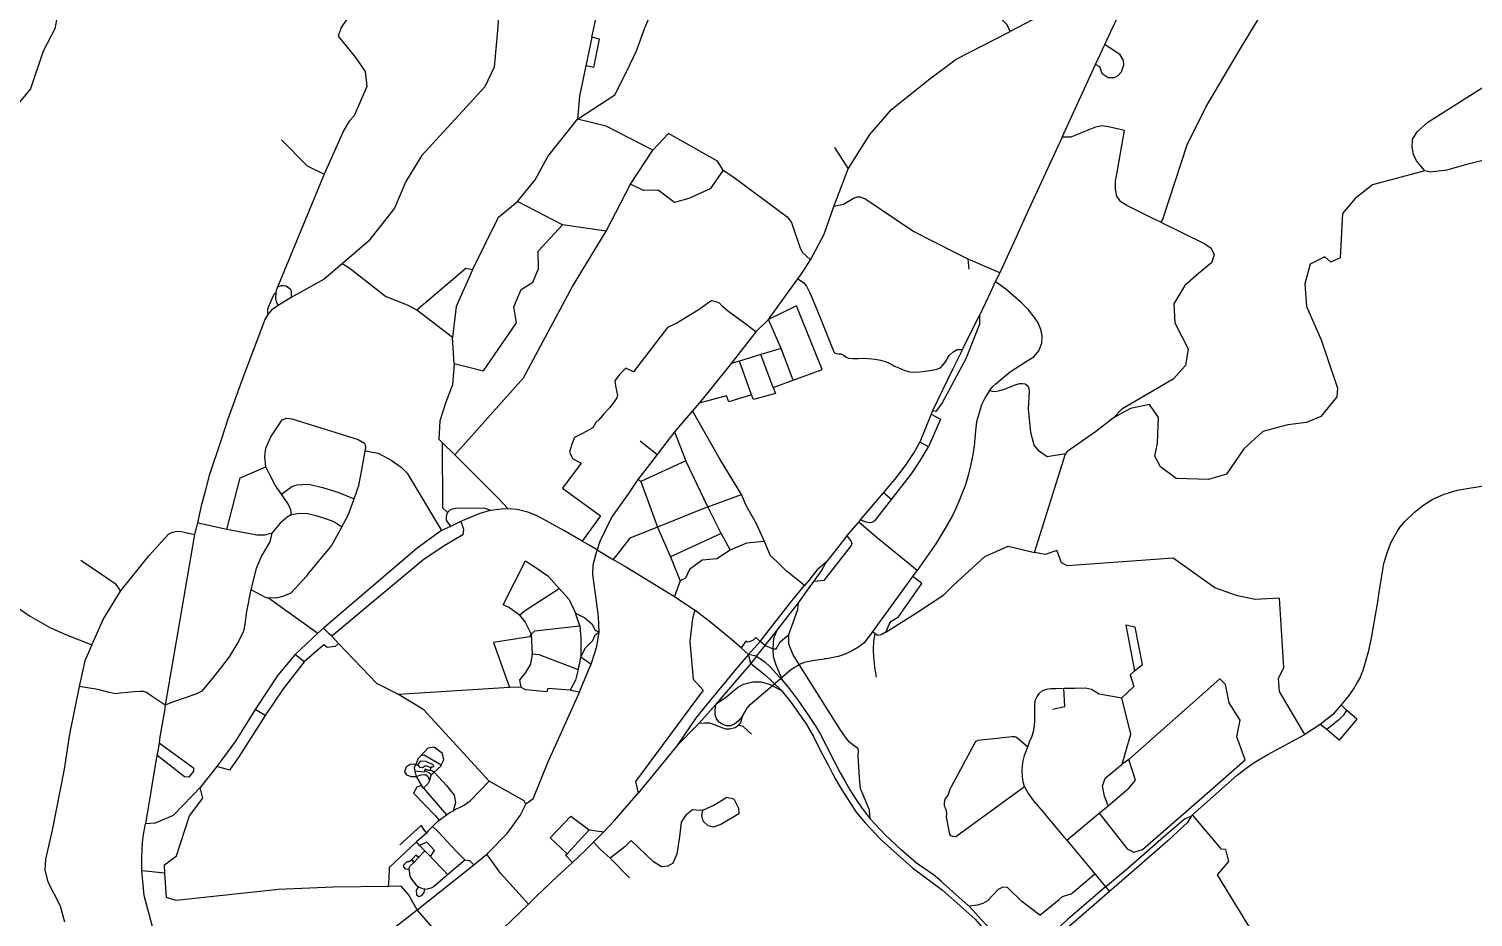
# Model space of a CAD drawing. Header units: inches. Extents: x 2740922 to 2751091, y 1249500 to 1259683.
# Drawn here: x 2747978 to 2749897, y 1256146 to 1257327 of the extents above; entities that cross this region are included whole.
import ezdxf

# ---------------------------------------------------------------- set-up
doc = ezdxf.new("R2010")
doc.units = ezdxf.units.IN
doc.header["$MEASUREMENT"] = 0

msp = doc.modelspace()

# ---------------------------------------------------------------- linework, layer by layer
for points in [[(2748707.2, 1257206.6), (2748756.8, 1257238.8), (2748772.7, 1257270.6), (2748785.5, 1257297.3), (2748796.4, 1257328), (2748828.8, 1257404.3), (2748844.5, 1257426.9), (2748880.1, 1257464.7), (2748894.1, 1257498.1), (2748903.1, 1257509.7), (2748911.2, 1257526.1), (2748918.9, 1257554.7), (2748905.6, 1257589.3), (2748891.4, 1257612.3), (2748882.2, 1257650.3), (2748887.9, 1257679.5), (2748906.6, 1257710.8), (2748924.5, 1257730.6), (2748949.4, 1257755.9), (2749021, 1257829), (2749023.3, 1257831.4)], [(2748520.6, 1257669.1), (2748515.1, 1257633.4), (2748516.8, 1257604.4), (2748521.2, 1257570.2), (2748518, 1257551.5), (2748506, 1257532.8), (2748491.5, 1257514.4), (2748469, 1257454.5), (2748447.4, 1257427.7), (2748414.1, 1257358.8), (2748393.2, 1257328.3), (2748389.2, 1257316.9), (2748412.2, 1257288.7), (2748425.1, 1257270), (2748427.4, 1257250.1), (2748410.6, 1257211), (2748403.8, 1257203.9), (2748396.8, 1257192.1), (2748370.6, 1257133.6)], [(2748066.2, 1257496.6), (2748059.1, 1257461.9), (2748054.1, 1257440.3), (2748045.6, 1257413.8), (2748030.1, 1257378.3), (2748016.5, 1257345.6), (2748012.8, 1257326.5), (2747997.3, 1257297.1), (2747980.5, 1257246.9), (2747962.1, 1257224.4), (2747954.8, 1257216.4), (2747955, 1257208.4), (2747957.5, 1257177.6)], [(2749485.1, 1257075), (2749517.1, 1257172.7), (2749541.9, 1257222.6), (2749587.8, 1257300.4), (2749616.2, 1257347.2), (2749636.3, 1257378.3), (2749648.5, 1257395.6), (2749661.8, 1257420.6), (2749675.4, 1257460.8)], [(2748726.2, 1257315.5), (2748744.2, 1257398.4), (2748742.6, 1257412.3), (2748737.7, 1257423), (2748729.8, 1257432.2), (2748718.9, 1257437.4), (2748701.2, 1257441.4), (2748681.2, 1257439.2), (2748659.1, 1257430.6), (2748636.4, 1257416.2), (2748621.8, 1257398.5), (2748610.9, 1257378.4), (2748603.1, 1257354.1), (2748600.9, 1257324.5)], [(2749407.7, 1257306), (2749415.7, 1257323.2), (2749445.4, 1257386.5)], [(2749281.9, 1257323.3), (2749277.7, 1257332), (2749262.9, 1257346.7)], [(2749331.9, 1257349.1), (2749281.9, 1257323.3)], [(2748600.9, 1257324.5), (2748596.3, 1257275.7)], [(2749066.8, 1257140.5), (2749095.3, 1257186.4), (2749124.3, 1257219.3), (2749173.2, 1257259.1), (2749210.3, 1257286.4), (2749281.9, 1257323.3)], [(2749832.4, 1257137.8), (2749821.4, 1257151.4), (2749817.4, 1257159.8), (2749815.9, 1257169.6), (2749816, 1257180.1), (2749822.7, 1257190.2), (2749836.6, 1257202.5), (2749923.4, 1257257.7), (2749953.5, 1257268.4), (2749970.6, 1257279.5), (2749986.1, 1257278.8), (2750007.7, 1257288.4), (2750029.4, 1257303.3), (2750050.2, 1257316.3), (2750059.3, 1257325.2)], [(2748726.2, 1257315.5), (2748718.3, 1257277.7)], [(2748728.8, 1257275.4), (2748736.3, 1257313), (2748726.2, 1257315.5)], [(2749395.3, 1257279.5), (2749407.7, 1257306)], [(2749432, 1257285.7), (2749427.9, 1257292), (2749407.7, 1257306)], [(2749432, 1257285.7), (2749432.2, 1257278.4), (2749429.2, 1257269), (2749424.6, 1257264.4), (2749419.8, 1257261.5), (2749412, 1257261.7), (2749404, 1257267), (2749401.1, 1257276.1), (2749395.3, 1257279.5)], [(2748596.3, 1257275.7), (2748584.1, 1257249.8), (2748500, 1257157.7), (2748479, 1257123.8), (2748464.1, 1257088.3), (2748429.4, 1257044.5), (2748394.7, 1257014.6)], [(2748718.3, 1257277.7), (2748709.6, 1257237), (2748707.2, 1257206.6)], [(2748728.8, 1257275.4), (2748718.3, 1257277.7)], [(2749351, 1257182.7), (2749395.3, 1257279.5)], [(2748627.5, 1257097.1), (2748650.8, 1257126), (2748667.9, 1257157.1), (2748707.2, 1257206.6)], [(2748807.3, 1257165.6), (2748745.3, 1257197.5), (2748707.2, 1257206.6)], [(2748828, 1257187.4), (2748807.3, 1257165.6)], [(2748900.7, 1257138.9), (2748893.1, 1257150.8), (2748828, 1257187.4)], [(2749433.7, 1257191.5), (2749412.3, 1257196.5), (2749404.2, 1257197.8), (2749395.3, 1257196), (2749386.5, 1257192.3), (2749362.4, 1257182.6), (2749351, 1257182.7)], [(2749481.8, 1257069.6), (2749470.6, 1257075.3), (2749436.6, 1257092.1), (2749428.8, 1257097), (2749423.7, 1257104.2), (2749421.5, 1257113.8), (2749421.8, 1257124.1), (2749424.2, 1257138.6), (2749430.2, 1257171.7), (2749433.7, 1257191.5)], [(2748313.9, 1257179.2), (2748348.2, 1257144.6), (2748370.6, 1257133.6)], [(2749048.3, 1257168.9), (2749066.8, 1257140.5)], [(2749351, 1257182.7), (2749309.2, 1257092.7), (2749305.9, 1257085.3), (2749292, 1257054.9), (2749267.9, 1257002.3)], [(2750010, 1257170.8), (2750006.7, 1257177.8), (2750000.3, 1257180.3), (2749989.9, 1257178), (2749973.8, 1257173.7), (2749907.8, 1257151.1), (2749884.6, 1257145.6), (2749861.7, 1257139), (2749839.8, 1257136), (2749832.4, 1257137.8)], [(2748777.4, 1257120.4), (2748807.3, 1257165.6)], [(2748370.6, 1257133.6), (2748308.8, 1256983.2)], [(2748900.7, 1257138.9), (2748883.5, 1257113.9), (2748855.2, 1257101.1), (2748835.9, 1257096), (2748814.2, 1257112.3), (2748794.9, 1257111.7), (2748777.4, 1257120.4)], [(2748900.7, 1257138.9), (2748913.3, 1257130.3), (2748985.4, 1257076.8), (2748991.2, 1257069.4), (2749002.6, 1257036.6), (2749005.7, 1257029.9)], [(2749047.5, 1257090.4), (2749066.8, 1257140.5)], [(2749832.4, 1257137.8), (2749762.9, 1257119.3), (2749740.1, 1257101.3), (2749723.1, 1257081.5), (2749719.9, 1257022.3), (2749707.9, 1257016.5), (2749699.7, 1257023.9), (2749680.1, 1257013.8), (2749673, 1256987.9), (2749675.6, 1256957.5), (2749694.7, 1256913.2), (2749702.4, 1256891.3), (2749716.7, 1256849.3), (2749715.8, 1256837.6), (2749694.5, 1256811.5), (2749675.3, 1256803.4), (2749650.8, 1256800.4), (2749617.4, 1256791.7), (2749592.2, 1256768.4), (2749569.1, 1256735), (2749545.3, 1256727.8), (2749502.1, 1256729.1), (2749481.4, 1256744.7), (2749473.9, 1256758.9), (2749477.5, 1256776.1), (2749478.8, 1256810.1), (2749467, 1256827.3), (2749441.6, 1256822), (2749419.2, 1256809.8)], [(2748745.4, 1257057.9), (2748777.4, 1257120.4)], [(2748567.8, 1257006.6), (2748602.2, 1257076.4), (2748627.5, 1257097.1)], [(2748687, 1257066.1), (2748627.5, 1257097.1)], [(2749210.3, 1257028.5), (2749152.7, 1257057.9), (2749088.9, 1257100.7), (2749083.2, 1257103), (2749078, 1257102.9), (2749074.6, 1257101.6), (2749060.3, 1257093.2), (2749047.5, 1257090.4)], [(2749016.6, 1257019.6), (2749034.7, 1257054), (2749047.5, 1257090.4)], [(2749485.1, 1257075), (2749481.8, 1257069.6)], [(2748543.5, 1256882), (2748582.4, 1256872.1), (2748626.2, 1256936.2), (2748622.4, 1256957.2), (2748632.1, 1256980.5), (2748647.7, 1256990.1), (2748655.5, 1257007.6), (2748655, 1257031.3), (2748687, 1257066.1)], [(2748544, 1256760.6), (2748635.4, 1256863), (2748700.3, 1256984.1), (2748745.4, 1257057.9)], [(2748745.4, 1257057.9), (2748687, 1257066.1)], [(2749481.8, 1257069.6), (2749540.2, 1257041.1), (2749548.8, 1257035.3), (2749552.7, 1257026.5), (2749549.4, 1257015.6), (2749532, 1257001.5), (2749513.9, 1256985.6), (2749499.4, 1256961.1), (2749500.4, 1256936), (2749518.1, 1256901.4), (2749514.9, 1256879.4), (2749498.2, 1256861.1), (2749430.3, 1256821.1), (2749419.2, 1256809.8)], [(2748394.7, 1257014.6), (2748370.5, 1256993.8), (2748326.7, 1256969.6)], [(2748493.7, 1256952.8), (2748481.4, 1256959.3), (2748452.1, 1256970.8), (2748403.6, 1257008.9), (2748394.7, 1257014.6)], [(2748999.6, 1256994.4), (2749004.6, 1257001.2), (2749016.6, 1257019.6)], [(2749005.7, 1257029.9), (2749016.6, 1257019.6)], [(2749225.9, 1257020.8), (2749210.3, 1257028.5)], [(2749267.9, 1257002.3), (2749225.9, 1257020.8)], [(2749227.2, 1257007.3), (2749226.6, 1257016), (2749225.9, 1257020.8)], [(2748558.6, 1257008.1), (2748493.7, 1256952.8)], [(2748567.8, 1257006.6), (2748545.9, 1256957.9), (2748540.9, 1256916.3)], [(2748567.8, 1257006.6), (2748558.6, 1257008.1)], [(2749267.9, 1257002.3), (2749261.7, 1256990.4)], [(2748306.6, 1256976.2), (2748304.3, 1256974), (2748302.6, 1256971), (2748296.1, 1256956.3), (2748295.3, 1256953.6), (2748295.3, 1256950.4), (2748295.9, 1256947)], [(2748306.6, 1256976.2), (2748306.2, 1256968.7), (2748306.6, 1256966), (2748307.2, 1256963.5), (2748308.2, 1256961.2), (2748309.4, 1256959)], [(2748308.8, 1256983.2), (2748307.7, 1256981.2), (2748306.9, 1256978.4), (2748306.6, 1256976.2)], [(2748308.8, 1256983.2), (2748311.2, 1256984.7), (2748313.8, 1256985.5), (2748316.8, 1256985.6), (2748319.6, 1256985.1), (2748321.9, 1256984), (2748323.8, 1256982.7), (2748325.4, 1256981), (2748326.4, 1256979), (2748327, 1256976.8), (2748327, 1256974.5), (2748326.7, 1256969.6)], [(2748960.8, 1256940.6), (2748999.6, 1256994.4)], [(2748999.6, 1256994.4), (2749007.2, 1256989.8), (2749011.4, 1256984.6), (2749016.2, 1256975.1), (2749024.1, 1256956.1), (2749034.3, 1256930.7), (2749046.9, 1256899.6), (2749048.7, 1256896.1), (2749051, 1256895.2), (2749054.2, 1256894.8), (2749057.2, 1256894.7), (2749060.5, 1256893.1), (2749063.5, 1256890.8), (2749067.2, 1256889.2), (2749072.7, 1256888.8), (2749080, 1256888.7), (2749087.3, 1256889.2), (2749093.2, 1256888.8), (2749102.5, 1256887.5), (2749109.7, 1256886.3), (2749115.8, 1256884.7), (2749121.4, 1256882.2), (2749127.5, 1256879), (2749134, 1256876), (2749141.8, 1256872.6), (2749148.4, 1256870.9), (2749154.7, 1256870.3), (2749161.3, 1256870.8), (2749168.8, 1256871.9), (2749177.6, 1256873.1), (2749184.6, 1256874.5), (2749189.4, 1256876.4), (2749192.5, 1256879.8), (2749195.8, 1256884.2), (2749201, 1256892.4), (2749206.1, 1256897.5), (2749211.5, 1256900.4), (2749218.5, 1256900.5)], [(2749261.7, 1256990.4), (2749255.5, 1256976.9), (2749240.9, 1256945.8)], [(2749314.1, 1256943.3), (2749305.9, 1256953.5), (2749296.4, 1256962.8), (2749275.9, 1256980.6), (2749272.8, 1256983.1), (2749271.2, 1256984.4), (2749269.6, 1256985.7), (2749266.2, 1256987.9), (2749261.7, 1256990.4)], [(2748309.4, 1256959), (2748301.3, 1256953.4), (2748298.1, 1256949.7), (2748295.9, 1256947)], [(2748326.7, 1256969.6), (2748309.4, 1256959)], [(2748944.1, 1256924), (2748929.3, 1256935.3), (2748908, 1256950.4), (2748899.6, 1256957.9), (2748895.9, 1256962.3), (2748891.4, 1256964.1), (2748885.3, 1256965.2), (2748880.1, 1256962.3), (2748869.8, 1256954.3), (2748850.6, 1256942.6), (2748839.1, 1256935.4), (2748826.7, 1256929.8), (2748781.3, 1256871)], [(2749032, 1256874), (2748997.8, 1256958.7), (2748960.8, 1256940.6)], [(2748295.9, 1256947), (2748292.1, 1256941.1), (2748276.5, 1256899.2), (2748262.6, 1256862.8), (2748242.5, 1256807.9), (2748233.8, 1256780.4), (2748217.5, 1256731.9), (2748212.9, 1256713.7), (2748207.5, 1256692.6), (2748202.2, 1256670.1)], [(2748540.9, 1256916.3), (2748493.7, 1256952.8)], [(2748960.8, 1256940.6), (2748944.1, 1256924)], [(2748977.6, 1256902.1), (2748960.8, 1256940.6)], [(2749240.9, 1256945.8), (2749241.2, 1256934.3), (2749222.7, 1256888.1), (2749191.6, 1256829.9), (2749182.9, 1256818.1), (2749178.8, 1256819), (2749177.9, 1256816.8)], [(2749218.5, 1256900.5), (2749230, 1256923.9), (2749240.9, 1256945.8)], [(2749304.4, 1256885.4), (2749313.3, 1256891), (2749319.8, 1256899), (2749324, 1256908.9), (2749324.5, 1256918.8), (2749322.4, 1256927.2), (2749319, 1256936.1), (2749314.1, 1256943.3)], [(2748944.1, 1256924), (2748911.3, 1256881.9)], [(2748543.5, 1256882), (2748540.9, 1256916.3)], [(2748977.6, 1256902.1), (2748950.8, 1256893.8)], [(2748993.4, 1256859.6), (2748977.6, 1256902.1)], [(2749218.5, 1256900.5), (2749205.5, 1256875), (2749178.8, 1256819), (2749177.9, 1256816.8)], [(2748543.5, 1256882), (2748541.1, 1256853.5), (2748532.1, 1256830.6), (2748524.5, 1256805.9), (2748523, 1256781.4), (2748527.5, 1256777)], [(2748911.3, 1256881.9), (2748887.7, 1256852.8)], [(2748922.1, 1256885), (2748911.3, 1256881.9)], [(2748950.8, 1256893.8), (2748922.1, 1256885)], [(2748938.4, 1256840.5), (2748922.1, 1256885)], [(2748967, 1256849.9), (2748950.8, 1256893.8)], [(2749254.4, 1256846.1), (2749258.7, 1256851.2), (2749262.7, 1256855.1), (2749271.7, 1256862.6), (2749281.6, 1256870.7), (2749304.4, 1256885.4)], [(2748781.3, 1256871), (2748771.3, 1256875.6), (2748762.7, 1256867.3), (2748756.8, 1256858.7), (2748757.8, 1256852.3), (2748760.1, 1256839.4), (2748759.4, 1256836.2), (2748755.9, 1256831.2), (2748749.6, 1256823), (2748742.1, 1256815.2), (2748735.8, 1256807.7), (2748731.5, 1256803.6), (2748727.6, 1256796.6), (2748713.6, 1256789), (2748703.3, 1256783.5), (2748699.4, 1256774.9), (2748696.4, 1256764), (2748700.3, 1256755.6), (2748711.8, 1256749.4), (2748687.1, 1256716.1), (2748737.8, 1256679.5), (2748713.3, 1256645.8)], [(2748993.4, 1256859.6), (2749032, 1256874)], [(2748887.7, 1256852.8), (2748868.7, 1256829.3)], [(2748970.1, 1256842.3), (2748940.8, 1256834.2), (2748938.4, 1256840.5)], [(2748967, 1256849.9), (2748993.4, 1256859.6)], [(2748967, 1256849.9), (2748970.1, 1256842.3)], [(2749254.4, 1256846.1), (2749248.6, 1256836.9), (2749243.6, 1256827.1), (2749239.6, 1256813.5), (2749237.3, 1256804.4), (2749235.9, 1256792.6), (2749235, 1256782.3), (2749234.1, 1256771.7), (2749231.9, 1256758.8), (2749229.2, 1256745.9), (2749226.2, 1256733.2), (2749222.3, 1256720.9), (2749214.6, 1256700.6), (2749209.8, 1256689.4), (2749204.8, 1256679.1), (2749193.8, 1256660), (2749183, 1256642.2), (2749158.5, 1256607)], [(2749355.2, 1256762), (2749331.1, 1256757.8), (2749320.6, 1256765.2), (2749313.7, 1256773.6), (2749309.1, 1256790.3), (2749306, 1256821.9), (2749307.7, 1256844.9), (2749306.9, 1256848.8), (2749305.2, 1256851.9), (2749301.7, 1256854.6), (2749298.2, 1256855), (2749294.1, 1256854.9), (2749289.2, 1256853.6), (2749272.4, 1256847.1), (2749267.5, 1256845.5), (2749262.4, 1256844.3), (2749258.3, 1256844.7), (2749254.4, 1256846.1)], [(2748868.7, 1256829.3), (2748859.7, 1256818.9)], [(2748908.2, 1256831.1), (2748905.1, 1256838.9), (2748868.7, 1256829.3)], [(2748938.4, 1256840.5), (2748908.2, 1256831.1)], [(2748293.4, 1256744.7), (2748292, 1256758.6), (2748293.1, 1256769.5), (2748299.8, 1256784.3), (2748314.7, 1256807), (2748320.8, 1256809.1), (2748327.6, 1256808.3), (2748386.3, 1256790.2), (2748416, 1256780.8), (2748424.3, 1256776.1), (2748425.7, 1256771.5), (2748425.1, 1256765.7)], [(2748859.7, 1256818.9), (2748836.1, 1256791.1)], [(2748925.1, 1256707.8), (2748895.2, 1256756.8), (2748859.7, 1256818.9)], [(2749177.9, 1256816.8), (2749176.9, 1256814.7), (2749161.7, 1256777.3)], [(2749177.9, 1256816.8), (2749176.9, 1256814.7), (2749189.2, 1256807.8), (2749173.3, 1256771.4)], [(2749419.2, 1256809.8), (2749395.1, 1256791.2), (2749357, 1256764.7), (2749355.2, 1256762)], [(2748836.1, 1256791.1), (2748813, 1256761.2)], [(2748836.1, 1256791.1), (2748850.9, 1256752.8)], [(2748410.7, 1256702.3), (2748416.7, 1256719.9), (2748420.6, 1256740.7), (2748425.1, 1256765.7)], [(2748425.1, 1256765.7), (2748442.6, 1256762.6), (2748459.6, 1256753.7), (2748473, 1256744.1), (2748481.1, 1256736.2), (2748526.3, 1256660.2)], [(2748527.5, 1256777), (2748528, 1256690.2), (2748534.4, 1256683.9)], [(2748544, 1256760.6), (2748527.5, 1256777)], [(2748790.5, 1256779.4), (2748813, 1256761.2)], [(2749113.7, 1256710.3), (2749128.7, 1256727.7), (2749142.7, 1256746.3), (2749154.3, 1256763.6), (2749161.7, 1256777.3)], [(2749124.3, 1256701.2), (2749150.7, 1256735.5), (2749161.5, 1256751.2), (2749173.3, 1256771.4)], [(2749173.3, 1256771.4), (2749161.7, 1256777.3)], [(2748544, 1256760.6), (2748601.1, 1256703.7)], [(2748813, 1256761.2), (2748802.7, 1256747.9), (2748787.3, 1256727.9)], [(2748850.9, 1256752.8), (2748791.4, 1256725.1)], [(2748880.4, 1256691.4), (2748850.9, 1256752.8)], [(2749314, 1256630.7), (2749355.2, 1256762)], [(2748241.4, 1256661.3), (2748259, 1256730.1), (2748293.4, 1256744.7)], [(2748314, 1256708.5), (2748305.5, 1256720.1), (2748297.1, 1256736.6), (2748293.4, 1256744.7)], [(2748787.3, 1256727.9), (2748775, 1256709.3), (2748752.8, 1256678.3), (2748736.9, 1256645.2), (2748733.1, 1256634.2)], [(2748791.4, 1256725.1), (2748787.3, 1256727.9)], [(2748314, 1256708.5), (2748327.9, 1256718.6), (2748334.3, 1256720.8), (2748350.3, 1256721.4), (2748368.5, 1256717.1), (2748388.9, 1256710.9), (2748410.7, 1256702.3)], [(2748327.3, 1256681.1), (2748326.2, 1256687.4), (2748323.1, 1256694.5), (2748314, 1256708.5)], [(2748791.4, 1256725.1), (2748813.5, 1256664.5)], [(2748880.4, 1256691.4), (2748925.1, 1256707.8)], [(2748955.5, 1256645.6), (2748944.7, 1256668.7), (2748931.1, 1256693.1), (2748925.1, 1256707.8)], [(2749082, 1256672.8), (2749083.2, 1256674.3), (2749113.7, 1256710.3)], [(2749124.3, 1256701.2), (2749113.7, 1256710.3)], [(2749777.4, 1256610.8), (2749778.3, 1256616.2), (2749782.8, 1256631.7), (2749787.9, 1256644.4), (2749795.7, 1256658.5), (2749800.4, 1256665.4), (2749805.4, 1256671.5), (2749818.7, 1256684.6), (2749831.3, 1256694.2), (2749843.2, 1256701.7), (2749858.1, 1256708.5), (2749875.6, 1256713.8), (2749916, 1256720.4), (2749932.5, 1256722.9), (2749942.3, 1256724), (2749953.2, 1256723.6), (2749962.9, 1256721.3), (2749970.8, 1256717.1), (2749977.7, 1256711.6), (2749980.6, 1256706.9), (2749984.3, 1256700.1)], [(2748394.3, 1256664.7), (2748402.9, 1256681.4), (2748410.7, 1256702.3)], [(2748592, 1256686.5), (2748583.2, 1256689.8), (2748545.1, 1256689.1), (2748540.5, 1256688.5), (2748537.7, 1256687.2), (2748534.4, 1256683.9)], [(2748615.1, 1256688.9), (2748605.7, 1256688.6), (2748592, 1256686.5)], [(2748601.1, 1256703.7), (2748615.1, 1256688.9)], [(2748713.3, 1256645.8), (2748689.2, 1256660), (2748653.6, 1256679.3), (2748641.2, 1256684.2), (2748626.9, 1256687.9), (2748615.1, 1256688.9)], [(2748880.4, 1256691.4), (2748813.5, 1256664.5)], [(2748897.9, 1256656), (2748880.4, 1256691.4)], [(2749082, 1256672.8), (2749083.2, 1256674.3), (2749088.7, 1256671.9), (2749094.7, 1256670.8), (2749098.5, 1256671.2), (2749102.4, 1256673.3), (2749124.3, 1256701.2)], [(2748202.2, 1256670.1), (2748198.6, 1256654.9)], [(2748241.4, 1256661.3), (2748207.3, 1256668.8), (2748202.2, 1256670.1)], [(2748327.3, 1256681.1), (2748321.3, 1256677.7), (2748312.2, 1256669.6), (2748301.3, 1256656.3)], [(2748327.3, 1256681.1), (2748337.8, 1256683.2), (2748349.1, 1256682.8), (2748361.3, 1256679.7), (2748380, 1256673.1), (2748384.7, 1256670.9), (2748394.3, 1256664.7)], [(2748551.8, 1256672.1), (2748553.1, 1256669.6), (2748555.8, 1256661.6), (2748554.9, 1256654.3), (2748531, 1256640.3), (2748503.3, 1256621.8), (2748455.8, 1256582)], [(2748534.4, 1256683.9), (2748532.8, 1256679.1), (2748532.9, 1256673.6), (2748538.3, 1256665.3)], [(2748551.8, 1256672.1), (2748538.3, 1256665.3)], [(2748592, 1256686.5), (2748588.1, 1256685.7), (2748577.6, 1256682.8), (2748551.8, 1256672.1)], [(2749064.9, 1256652.8), (2749080.7, 1256671.3), (2749082, 1256672.8)], [(2749158.5, 1256607), (2749103.1, 1256652), (2749080.7, 1256671.3), (2749082, 1256672.8)], [(2748138, 1256626.4), (2748164.1, 1256655), (2748169.2, 1256657.6), (2748175.6, 1256659), (2748180.6, 1256658.5), (2748198.6, 1256654.9)], [(2748198.6, 1256654.9), (2748159.5, 1256427.7)], [(2748301.3, 1256656.3), (2748291.8, 1256653.7), (2748281.3, 1256653.7), (2748241.4, 1256661.3)], [(2748301.3, 1256656.3), (2748298.3, 1256644.8), (2748287.5, 1256626.2), (2748280.2, 1256609.7), (2748273.4, 1256581.7)], [(2748394.3, 1256664.7), (2748380.3, 1256639.9), (2748349.6, 1256602.9), (2748347.2, 1256599.3), (2748326.3, 1256576.7), (2748315.7, 1256572.3), (2748306.9, 1256570), (2748296.7, 1256570.6)], [(2748526.3, 1256660.2), (2748494.2, 1256636.6), (2748369.9, 1256530.4)], [(2748538.3, 1256665.3), (2748526.3, 1256660.2)], [(2748813.5, 1256664.5), (2748776.8, 1256649.9), (2748754.4, 1256621.6)], [(2748813.5, 1256664.5), (2748830.6, 1256625)], [(2748897.9, 1256656), (2748830.6, 1256625)], [(2748897.9, 1256656), (2748910.1, 1256633.8)], [(2749064.9, 1256652.8), (2749070.1, 1256646.1), (2749071.3, 1256642.9), (2749070.7, 1256640.2), (2749034.2, 1256593.5), (2749021.2, 1256592.2)], [(2749064.9, 1256652.8), (2749051.2, 1256635.4), (2749037.5, 1256618)], [(2748733.1, 1256634.2), (2748722.5, 1256640.4), (2748713.3, 1256645.8)], [(2748735.9, 1256525), (2748735, 1256545.3), (2748732.2, 1256565.7), (2748727.6, 1256601.5), (2748727.8, 1256614.6), (2748733.1, 1256634.2)], [(2748733.1, 1256634.2), (2748742.5, 1256628.6), (2748754.4, 1256621.6)], [(2748910.1, 1256633.8), (2748892.1, 1256622.4), (2748872.5, 1256620.5), (2748856, 1256608.4), (2748850.4, 1256596.9), (2748843.6, 1256593.3)], [(2748955.5, 1256645.6), (2748931.5, 1256643.2), (2748910.1, 1256633.8)], [(2749008.5, 1256586.9), (2748984.1, 1256606.6), (2748971.8, 1256618.9), (2748963.5, 1256626.4), (2748955.5, 1256645.6)], [(2749116.6, 1256525.1), (2749157.5, 1256550.7), (2749193.8, 1256574.7), (2749206.1, 1256587), (2749248.3, 1256625.3), (2749279, 1256639), (2749314, 1256630.7)], [(2749673, 1256389), (2749639.4, 1256446), (2749638.3, 1256463.4), (2749645.1, 1256477.8), (2749639.5, 1256570), (2749607.2, 1256568.5), (2749583.7, 1256573.1), (2749553.7, 1256583.9), (2749498.3, 1256623.2), (2749358, 1256613.2), (2749350.1, 1256616.9), (2749348.2, 1256622.1), (2749345, 1256630.5), (2749343.9, 1256633.5), (2749328.5, 1256628), (2749314, 1256630.7)], [(2748047.3, 1256620.4), (2748093.2, 1256589.4), (2748100.1, 1256579.5)], [(2748100.1, 1256579.5), (2748138, 1256626.4)], [(2748629.9, 1256547.5), (2748615.6, 1256558.1), (2748608.5, 1256561.3), (2748638.2, 1256619.9), (2748646.2, 1256614.5)], [(2748646.2, 1256614.5), (2748650.6, 1256611.7), (2748667.6, 1256599.8), (2748682.8, 1256583.1)], [(2748754.4, 1256621.6), (2748772.2, 1256611.1), (2748835.8, 1256572.3)], [(2748830.6, 1256625), (2748843.6, 1256593.3)], [(2749037.5, 1256618), (2749025.6, 1256607.7), (2749020.3, 1256601.1), (2749014.4, 1256593.6), (2749008.5, 1256586.9)], [(2749021.2, 1256592.2), (2749031, 1256606.3), (2749037.5, 1256618)], [(2748843.6, 1256593.3), (2748835.8, 1256572.3)], [(2749100.8, 1256524.1), (2749099.1, 1256525.4), (2749101, 1256528.1), (2749152.6, 1256598.9)], [(2749116.6, 1256525.1), (2749121.2, 1256535), (2749123.9, 1256539.4), (2749129, 1256542.6), (2749133.3, 1256545.5), (2749164.4, 1256589.7), (2749152.6, 1256598.9)], [(2749152.6, 1256598.9), (2749158.5, 1256607)], [(2749771.6, 1256574.9), (2749775.5, 1256600), (2749777.4, 1256610.8)], [(2748068.5, 1256522.7), (2748077, 1256541.8), (2748100.1, 1256579.5)], [(2748273.4, 1256581.7), (2748267.3, 1256552.5), (2748265.2, 1256535.4), (2748263.6, 1256526.1), (2748257.5, 1256513.3), (2748244.5, 1256492.2), (2748232.9, 1256477), (2748220.4, 1256461.5), (2748208, 1256446.4), (2748200.2, 1256442.4), (2748169.2, 1256431.9), (2748159.5, 1256427.7)], [(2748273.4, 1256581.7), (2748293.2, 1256570.8), (2748296.7, 1256570.6)], [(2748455.8, 1256582), (2748380.7, 1256519.5)], [(2748629.9, 1256547.5), (2748636.7, 1256553.2), (2748682.8, 1256583.1)], [(2748682.8, 1256583.1), (2748696.1, 1256568.5), (2748704.3, 1256550.1)], [(2748949.7, 1256512.7), (2748990, 1256564.5), (2749008.5, 1256586.9)], [(2749000.7, 1256563.7), (2749014.8, 1256583.9), (2749021.2, 1256592.2)], [(2749747.1, 1256465.7), (2749750.9, 1256475.9), (2749755.4, 1256491.3), (2749758, 1256500.5), (2749761.4, 1256514.7), (2749762.3, 1256519.7), (2749770.2, 1256565.4), (2749771.6, 1256574.9)], [(2747943.8, 1256571.4), (2747979.5, 1256546.5)], [(2748296.7, 1256570.6), (2748362.4, 1256523.4)], [(2748863.1, 1256554.3), (2748860.1, 1256543), (2748856.2, 1256512.7), (2748860.8, 1256462.5), (2748873.9, 1256447.7), (2748784.2, 1256326.3), (2748787.9, 1256311.2)], [(2748835.8, 1256572.3), (2748863.1, 1256554.3)], [(2748924.3, 1256504.1), (2748911.9, 1256515), (2748886.5, 1256536.2), (2748863.1, 1256554.3)], [(2748972.4, 1256527.6), (2749000.7, 1256563.7)], [(2748987.9, 1256521.7), (2748999.7, 1256554.9), (2749000.7, 1256563.7)], [(2747979.5, 1256546.5), (2748007.3, 1256530.9), (2748028.5, 1256521.3), (2748061.9, 1256508.2)], [(2748629.9, 1256547.5), (2748637.7, 1256538.3), (2748645.4, 1256522.3)], [(2748704.3, 1256550.1), (2748717, 1256544.1), (2748726.2, 1256536), (2748730.6, 1256527.7), (2748735.9, 1256525)], [(2748710.4, 1256533.3), (2748704.3, 1256550.1)], [(2748061.9, 1256508.2), (2748068.5, 1256522.7)], [(2748362.4, 1256523.4), (2748332.2, 1256495.4)], [(2748369.9, 1256530.4), (2748362.4, 1256523.4)], [(2748380.7, 1256519.5), (2748377.4, 1256522.9), (2748369.9, 1256530.4)], [(2748380.7, 1256519.5), (2748389.7, 1256509.9)], [(2748645.4, 1256522.3), (2748643.3, 1256518.8), (2748595.4, 1256511.4)], [(2748645.4, 1256522.3), (2748650.4, 1256526.7), (2748710.4, 1256533.3)], [(2748645.4, 1256522.3), (2748647.1, 1256496.3)], [(2748710.4, 1256533.3), (2748711.5, 1256516.4), (2748711.6, 1256492.1)], [(2748711.6, 1256492.1), (2748717.9, 1256504.2), (2748727.5, 1256514), (2748730.8, 1256521.4), (2748735.9, 1256525)], [(2748725.2, 1256482.3), (2748732.8, 1256505.9), (2748735.9, 1256525)], [(2748949.7, 1256512.7), (2748943.8, 1256518), (2748940.5, 1256514.3), (2748936.3, 1256512.4), (2748932.8, 1256511.8), (2748930.8, 1256512.8), (2748924.3, 1256504.1)], [(2748956.4, 1256507.2), (2748972.4, 1256527.6)], [(2748967, 1256502.8), (2748968.1, 1256517), (2748972.4, 1256527.6)], [(2748967, 1256502.8), (2748971.2, 1256503), (2748976.2, 1256511.9), (2748987.9, 1256521.7)], [(2749001.7, 1256481.9), (2748993.4, 1256494.9), (2748987.7, 1256509.1), (2748987.9, 1256521.7)], [(2749100.8, 1256524.1), (2749099.1, 1256525.4), (2749087.5, 1256510.1), (2749079.4, 1256504.4), (2749071.1, 1256499.5), (2749062.5, 1256495.5), (2749053.4, 1256492.7), (2749046.9, 1256491.3), (2749040.5, 1256490.1), (2749035.9, 1256489.4)], [(2749104.2, 1256465.1), (2749101.9, 1256478.3), (2749101.5, 1256483.6), (2749100.9, 1256491), (2749100.4, 1256502.2), (2749100.6, 1256513), (2749102.4, 1256522.8), (2749100.8, 1256524.1)], [(2749116.6, 1256525.1), (2749111.5, 1256521.9), (2749108.9, 1256520.9), (2749106.1, 1256520.7), (2749102.4, 1256522.8), (2749100.8, 1256524.1)], [(2749447.1, 1256473.5), (2749457.4, 1256482.1), (2749448, 1256531.6), (2749435.6, 1256534.2), (2749447.1, 1256473.5)], [(2748061.9, 1256508.2), (2748052.7, 1256486.8)], [(2748389.7, 1256509.9), (2748385.3, 1256505.9), (2748374.8, 1256504.6), (2748370.1, 1256508), (2748344.3, 1256485.6)], [(2748469.3, 1256441.9), (2748440.7, 1256456.6), (2748389.7, 1256509.9)], [(2748595.4, 1256511.4), (2748616.7, 1256451.2)], [(2748924.3, 1256504.1), (2748934.2, 1256495.1)], [(2748949.7, 1256512.7), (2748934.2, 1256495.1)], [(2748945, 1256493), (2748956.4, 1256507.2)], [(2748956.4, 1256507.2), (2748949.7, 1256512.7)], [(2748956.4, 1256507.2), (2748967, 1256502.8)], [(2748980, 1256460.1), (2748970.9, 1256480.9), (2748967.3, 1256492.2), (2748967, 1256502.8)], [(2748052.7, 1256486.8), (2748045.4, 1256452.9)], [(2748332.2, 1256495.4), (2748309.2, 1256467.8), (2748279.2, 1256422.1)], [(2748344.3, 1256485.6), (2748316, 1256449.5), (2748292.4, 1256414.4)], [(2748344.3, 1256485.6), (2748332.2, 1256495.4)], [(2748647.1, 1256496.3), (2748644.7, 1256482.6), (2748637.3, 1256469.8), (2748630.3, 1256461.6)], [(2748647.1, 1256496.3), (2748655.6, 1256495.4), (2748707.9, 1256475.1)], [(2748707.9, 1256475.1), (2748710.4, 1256483.6), (2748711.6, 1256492.1)], [(2748709.6, 1256445.7), (2748721.8, 1256474.6), (2748725.2, 1256482.3)], [(2748711.6, 1256492.1), (2748725.2, 1256482.3)], [(2748934.2, 1256495.1), (2748920.3, 1256478.7), (2748882.6, 1256433.2), (2748864.7, 1256411.5), (2748839.6, 1256374.5)], [(2748937.5, 1256483.5), (2748891.5, 1256429.6), (2748891.3, 1256429.3)], [(2748926.3, 1256413.4), (2748932.6, 1256424), (2748936.6, 1256428.9), (2748963.2, 1256451.3), (2748990.2, 1256474.8), (2748995.9, 1256478.6), (2748998.8, 1256480.4), (2749001.7, 1256481.9)], [(2748945, 1256493), (2748934.2, 1256495.1)], [(2748937.5, 1256483.5), (2748934.2, 1256495.1)], [(2748945, 1256493), (2748937.5, 1256483.5)], [(2748937.5, 1256483.5), (2748956.9, 1256467.9), (2748978.3, 1256447.2)], [(2748945, 1256493), (2748956.2, 1256485), (2748962.7, 1256479.3), (2748980, 1256460.1)], [(2749035.9, 1256489.4), (2749034.7, 1256489.2), (2749028.5, 1256488.2), (2749025.4, 1256487.8), (2749021.9, 1256487.3), (2749015.3, 1256486.1), (2749012, 1256485.3), (2749008.4, 1256484.4), (2749006.4, 1256483.8), (2749005.1, 1256483.2), (2749001.7, 1256481.9)], [(2749096, 1256276.8), (2749094.8, 1256288.5), (2749083.1, 1256317), (2749081.8, 1256331.2), (2749080, 1256360.2), (2749080.5, 1256367.6), (2749079.3, 1256370.2), (2749074.6, 1256374.1), (2749068.9, 1256378.3), (2749063.8, 1256384.2), (2749055.9, 1256395.6), (2749001.7, 1256481.9)], [(2748630.3, 1256461.6), (2748631.8, 1256451.9)], [(2748707.9, 1256475.1), (2748704.4, 1256461.3), (2748697.5, 1256447.8)], [(2748891.3, 1256429.3), (2748891.5, 1256429.6), (2748905.4, 1256439.4), (2748919.6, 1256451.2), (2748927.6, 1256456), (2748940.1, 1256459.1), (2748951, 1256458.8), (2748963.1, 1256455.5), (2748978.3, 1256447.2)], [(2748980, 1256460.1), (2748988.1, 1256449.9), (2749000.1, 1256434.2), (2749012, 1256416.9), (2749023.5, 1256399.6)], [(2749400.2, 1256284.4), (2749437.2, 1256237.1), (2749446.2, 1256232.4), (2749457.7, 1256236.1), (2749542.8, 1256310.6), (2749594, 1256355.2), (2749582.9, 1256385.8), (2749587.5, 1256408), (2749572.7, 1256430.9), (2749567.6, 1256455.2), (2749560.1, 1256462.9)], [(2749447.1, 1256473.5), (2749441, 1256468.4), (2749446.1, 1256452.6), (2749430.2, 1256437.6)], [(2749560.1, 1256462.9), (2749439.2, 1256355.7)], [(2749747.1, 1256465.7), (2749743.1, 1256458.8), (2749738.8, 1256450.9), (2749730.1, 1256439), (2749721.5, 1256428.2)], [(2748045.4, 1256452.9), (2748032.5, 1256389.5), (2748025.2, 1256342.8), (2748009.3, 1256262), (2748000.4, 1256223.4), (2747999.5, 1256208.5), (2748003.7, 1256193.1), (2748020.1, 1256161.2), (2748025.8, 1256140.1)], [(2748159.5, 1256427.7), (2748138.4, 1256442.2), (2748134.6, 1256444.9), (2748130.5, 1256446.1), (2748126.1, 1256446.2), (2748118.1, 1256445.5), (2748099.8, 1256443.7), (2748092.9, 1256443.2), (2748085, 1256444.9), (2748070.2, 1256448.9), (2748045.4, 1256452.9)], [(2748616.7, 1256451.2), (2748469.3, 1256441.9)], [(2748589.6, 1256326.9), (2748503.1, 1256421.5), (2748469.3, 1256441.9)], [(2748631.8, 1256451.9), (2748616.7, 1256451.2)], [(2748697.5, 1256447.8), (2748667.8, 1256449.9), (2748666.4, 1256445.5), (2748638.1, 1256448.3), (2748631.8, 1256451.9)], [(2748709.6, 1256445.7), (2748695.6, 1256414.4), (2748667.5, 1256351.3)], [(2748697.5, 1256447.8), (2748709.6, 1256445.7)], [(2748978.3, 1256447.2), (2748990.7, 1256432.1), (2749010.8, 1256403), (2749020.5, 1256386.2), (2749029.2, 1256369), (2749039.3, 1256350), (2749040.9, 1256346.8), (2749046.2, 1256336.4), (2749049.7, 1256329.8), (2749058.3, 1256315.4), (2749077.3, 1256285.6), (2749089.4, 1256271.6), (2749110.4, 1256249.1), (2749131.6, 1256230), (2749152.3, 1256211.7), (2749192.1, 1256181.9), (2749199.5, 1256175.4), (2749235.4, 1256143.4), (2749264.4, 1256108.8)], [(2749305.4, 1256372.7), (2749307.7, 1256379), (2749310.8, 1256385.8), (2749312.9, 1256392.9), (2749314.1, 1256400.3), (2749314.4, 1256407.7), (2749314.6, 1256427.3), (2749315.2, 1256434.2), (2749317.6, 1256439.3), (2749320.5, 1256443.3), (2749324.5, 1256446.8), (2749330, 1256449), (2749335.8, 1256450.2), (2749342.3, 1256450.2), (2749353.3, 1256450.5)], [(2749353.3, 1256450.5), (2749367.6, 1256450.7), (2749381.7, 1256450.9), (2749389.8, 1256449), (2749400.1, 1256442.9), (2749430.2, 1256437.6)], [(2749354.3, 1256426), (2749353.3, 1256450.5)], [(2748159.5, 1256427.7), (2748158.4, 1256420.2), (2748152.5, 1256385.9), (2748151.3, 1256377.9)], [(2748279.2, 1256422.1), (2748253.1, 1256379.9), (2748228, 1256346.3)], [(2748292.4, 1256414.4), (2748279.2, 1256422.1)], [(2748891.3, 1256429.3), (2748891, 1256429), (2748868.1, 1256403.7)], [(2748926.3, 1256413.4), (2748920.4, 1256406.8), (2748915.6, 1256402.5), (2748910.4, 1256400.6), (2748905.2, 1256400.6), (2748899.1, 1256402.5), (2748895.1, 1256405.3), (2748891.7, 1256409.6), (2748890.1, 1256415), (2748890, 1256420.8), (2748891, 1256429), (2748891.3, 1256429.3)], [(2749337.9, 1256422.6), (2749354.3, 1256426)], [(2749430.7, 1256349.6), (2749442, 1256389.6), (2749430.2, 1256437.6)], [(2749721.5, 1256428.2), (2749710.2, 1256415.3), (2749693.5, 1256402.3)], [(2749728.5, 1256421.2), (2749724.6, 1256414.6), (2749718.2, 1256408.4), (2749702.4, 1256395.8)], [(2749728.5, 1256421.2), (2749721.5, 1256428.2)], [(2749742.4, 1256409.5), (2749728.5, 1256421.2)], [(2748292.4, 1256414.4), (2748257.5, 1256359.3)], [(2748868.1, 1256403.7), (2748866.3, 1256401.7), (2748839.6, 1256374.5)], [(2748921.3, 1256401.3), (2748916.5, 1256397.6), (2748908.9, 1256396.2), (2748903.8, 1256395.9), (2748897.1, 1256398.5), (2748889.1, 1256402), (2748882.9, 1256403.8), (2748876, 1256404.2), (2748868.1, 1256403.7)], [(2748921.3, 1256401.3), (2748924.4, 1256405.9), (2748926.3, 1256413.4)], [(2748938.1, 1256389.6), (2748927, 1256399.6), (2748921.3, 1256401.3)], [(2749693.5, 1256402.3), (2749673, 1256389)], [(2749702.4, 1256395.8), (2749693.5, 1256402.3)], [(2749742.4, 1256409.5), (2749718.9, 1256381.6)], [(2749023.5, 1256399.6), (2749029.3, 1256389.7), (2749038, 1256373.4), (2749048.2, 1256353.3), (2749056, 1256337.8), (2749062.2, 1256327.2), (2749068.8, 1256315.6), (2749075.8, 1256304.5), (2749085.1, 1256290.4), (2749096, 1256276.8)], [(2749301, 1256319.4), (2749209.8, 1256253.1), (2749205.8, 1256253.5), (2749203, 1256254.3), (2749201.8, 1256256.3), (2749197.4, 1256279), (2749197.8, 1256283.7), (2749197.3, 1256287.6), (2749196.1, 1256291.1), (2749194.7, 1256293.7), (2749194.7, 1256298.4), (2749195.5, 1256303), (2749199.6, 1256308.4), (2749202.1, 1256316.1), (2749203.7, 1256320), (2749235.2, 1256378.4), (2749236.5, 1256379.9), (2749239.2, 1256381.2), (2749284.3, 1256386.5), (2749287.4, 1256386.2), (2749289.5, 1256385.7), (2749292.5, 1256383.7), (2749305.4, 1256372.7)], [(2749523.1, 1256281.4), (2749524.2, 1256282.3), (2749583.5, 1256335), (2749596.5, 1256345.2), (2749606.1, 1256351.6), (2749624.1, 1256362.2), (2749673, 1256389)], [(2749718.9, 1256381.6), (2749702.4, 1256395.8)], [(2748151.3, 1256377.9), (2748196.9, 1256344.5), (2748197, 1256340.1), (2748191, 1256332.1), (2748185.3, 1256332.8), (2748148.6, 1256361.3)], [(2748151.3, 1256377.9), (2748149.1, 1256364.2), (2748148.6, 1256361.3)], [(2748526.2, 1256348.1), (2748529.7, 1256355.2), (2748527.8, 1256363.6), (2748516.8, 1256372.3), (2748508.2, 1256370.7), (2748499.1, 1256360.8)], [(2748839.6, 1256374.5), (2748787.9, 1256311.2)], [(2749301, 1256319.4), (2749299.2, 1256326.2), (2749298.1, 1256333.1), (2749297.7, 1256340.1), (2749298.1, 1256347.2), (2749299.2, 1256354.1), (2749301, 1256360.9), (2749305.4, 1256372.7)], [(2748148.6, 1256361.3), (2748133.2, 1256270.2)], [(2748228, 1256346.3), (2748205.9, 1256318.5)], [(2748257.5, 1256359.3), (2748245, 1256341.6), (2748228, 1256346.3)], [(2748493.6, 1256348.7), (2748492.3, 1256349.1), (2748490.4, 1256349.5), (2748484.9, 1256348.9), (2748479.4, 1256345.7), (2748477.3, 1256339.3), (2748480.1, 1256335.5), (2748486.2, 1256333.2), (2748492.7, 1256333.3)], [(2748493.6, 1256348.7), (2748492.1, 1256348.6), (2748490.3, 1256344.5), (2748491.2, 1256340.3)], [(2748499.1, 1256360.8), (2748495.6, 1256356.9), (2748492.3, 1256349.1), (2748493.6, 1256348.7)], [(2748493.6, 1256348.7), (2748495.2, 1256348.5), (2748499, 1256354), (2748505.9, 1256353.6), (2748514.9, 1256348.9), (2748516.3, 1256346.6), (2748514.5, 1256345.4), (2748512.7, 1256345.7), (2748512.1, 1256344.1)], [(2748493.6, 1256348.7), (2748495.2, 1256348.5), (2748497.3, 1256345.7), (2748501.1, 1256345.3), (2748505.4, 1256347.6), (2748510.1, 1256346.1), (2748512.7, 1256345.7), (2748512.1, 1256344.1)], [(2748526.2, 1256348.1), (2748503.3, 1256361.4), (2748499.1, 1256360.8)], [(2748512.1, 1256344.1), (2748511.4, 1256342.5), (2748510.4, 1256340.5), (2748504.9, 1256342.9), (2748504.1, 1256340.9)], [(2748512.1, 1256344.1), (2748511.4, 1256342.5), (2748516.9, 1256338.9)], [(2748526.2, 1256348.1), (2748525.5, 1256346.7), (2748516.9, 1256338.9)], [(2748667.5, 1256351.3), (2748647.6, 1256303), (2748638.6, 1256296.5)], [(2749412, 1256294.3), (2749407, 1256307.1), (2749404.4, 1256320.5), (2749408.1, 1256330.7), (2749430.7, 1256349.6)], [(2749412, 1256294.3), (2749439.9, 1256318.2), (2749448.2, 1256328.3), (2749439.2, 1256355.7)], [(2749439.2, 1256355.7), (2749430.7, 1256349.6)], [(2748504.1, 1256340.9), (2748503.3, 1256338.9), (2748491.2, 1256340.3)], [(2748491.2, 1256340.3), (2748492.7, 1256333.3)], [(2748492.7, 1256333.3), (2748499.6, 1256335.5), (2748505, 1256335.7), (2748508.5, 1256333.4), (2748510.5, 1256327.8)], [(2748492.7, 1256333.3), (2748499.8, 1256321), (2748501.2, 1256319.4)], [(2748510.5, 1256327.8), (2748508.5, 1256323.3), (2748502.5, 1256317.8), (2748501.2, 1256319.4)], [(2748513.2, 1256335.3), (2748509.7, 1256338), (2748504.1, 1256340.9)], [(2748513.2, 1256335.3), (2748512.5, 1256334.6), (2748510.5, 1256327.8)], [(2748513.2, 1256335.3), (2748516.9, 1256338.9)], [(2748516.9, 1256338.9), (2748533, 1256321), (2748543.4, 1256308.3), (2748544.9, 1256298.7), (2748541.9, 1256287.6)], [(2748541.9, 1256287.6), (2748545.3, 1256289.5), (2748547.5, 1256290.7), (2748549.5, 1256291.6), (2748555.7, 1256294.5), (2748564.4, 1256300.8), (2748589.6, 1256326.9)], [(2748638.6, 1256296.5), (2748636.3, 1256300.9), (2748589.6, 1256326.9)], [(2748205.9, 1256318.5), (2748195.9, 1256308.1), (2748170.3, 1256281.4), (2748146.4, 1256271.1), (2748133.2, 1256270.2)], [(2748159.1, 1256204.8), (2748158.7, 1256215.6), (2748174.6, 1256227.7), (2748191.7, 1256280.9), (2748209.5, 1256304.5), (2748205.9, 1256318.5)], [(2748501.2, 1256319.4), (2748499.8, 1256321), (2748493.6, 1256319), (2748489.2, 1256311.1), (2748518.4, 1256280.7), (2748523.6, 1256275.3)], [(2748501.2, 1256319.4), (2748502.5, 1256317.8), (2748521.9, 1256295.1), (2748533, 1256282)], [(2748742, 1256259.8), (2748755.9, 1256274.4), (2748787.9, 1256311.2)], [(2748873.6, 1256288.5), (2748888.1, 1256295.2), (2748905.3, 1256305.7), (2748914.7, 1256303.6), (2748920.8, 1256291.1), (2748921.4, 1256283.7), (2748898.3, 1256269.8), (2748887.9, 1256265.7), (2748880.7, 1256267.6), (2748874, 1256273.9), (2748872.3, 1256281.2), (2748873.6, 1256288.5)], [(2749301, 1256319.4), (2749306.1, 1256310.3), (2749312.8, 1256300.6), (2749326.9, 1256284.4), (2749330.1, 1256280.6), (2749352.6, 1256253.6), (2749357, 1256248.4)], [(2748533, 1256282), (2748537.5, 1256285.2), (2748541.9, 1256287.6)], [(2748586.6, 1256229.8), (2748613.5, 1256257.5), (2748631.1, 1256281.1), (2748638.6, 1256296.5)], [(2748873.6, 1256288.5), (2748869.1, 1256288), (2748859.9, 1256289), (2748851.1, 1256281.9), (2748844.9, 1256272.6), (2748842.6, 1256252.8), (2748839.2, 1256229.8), (2748834.3, 1256218.7)], [(2749400.2, 1256284.4), (2749412, 1256294.3)], [(2748128.4, 1256207.6), (2748128.6, 1256225.3), (2748129.4, 1256245.3), (2748130.7, 1256256.1), (2748133.2, 1256270.2)], [(2748471.2, 1256242.3), (2748499.7, 1256267.9)], [(2748499.7, 1256267.9), (2748502.7, 1256262.6), (2748506.4, 1256258)], [(2748514.7, 1256266.9), (2748508.2, 1256260.3), (2748506.4, 1256258)], [(2748514.7, 1256266.9), (2748521.6, 1256273.9), (2748523.6, 1256275.3)], [(2748514.7, 1256266.9), (2748520.2, 1256261.3), (2748522.3, 1256259.2), (2748546.1, 1256234.1), (2748549.2, 1256230.9), (2748557.6, 1256222.4)], [(2748523.6, 1256275.3), (2748524.6, 1256276.1), (2748533, 1256282)], [(2748693.5, 1256230.5), (2748670.7, 1256251.7), (2748698.2, 1256280.3), (2748722.8, 1256262.3)], [(2749227.2, 1256160.6), (2749226, 1256161.9), (2749205.6, 1256179.8), (2749200.6, 1256184.2), (2749193.4, 1256190.9), (2749190.1, 1256194), (2749180, 1256202.3), (2749157.5, 1256217.9), (2749137.4, 1256235.1), (2749116, 1256255.6), (2749096, 1256276.8)], [(2749357, 1256248.4), (2749400.2, 1256284.4)], [(2749408.4, 1256186.6), (2749438.3, 1256211.4), (2749485.5, 1256252.8), (2749513.5, 1256276.9), (2749522, 1256280.4), (2749523.1, 1256281.4)], [(2749523.1, 1256281.4), (2749522, 1256280.4), (2749517.2, 1256271.9), (2749491.4, 1256247.8), (2749442.9, 1256205.6), (2749413.6, 1256180.4)], [(2749567.9, 1256236.1), (2749562.6, 1256236.6), (2749524.2, 1256282.3), (2749523.1, 1256281.4)], [(2748506.4, 1256258), (2748493.1, 1256246.1)], [(2748693.5, 1256230.5), (2748722.8, 1256262.3)], [(2748722.8, 1256262.3), (2748742, 1256259.8)], [(2748728.3, 1256246), (2748742, 1256259.8)], [(2748778.3, 1256248.2), (2748770.1, 1256239.8), (2748750.6, 1256224.5)], [(2748834.3, 1256218.7), (2748833.2, 1256217.6), (2748827.3, 1256214), (2748818.5, 1256213), (2748808.3, 1256219.7), (2748778.3, 1256248.2)], [(2749357, 1256248.4), (2749358.8, 1256246.2), (2749394.2, 1256203.6)], [(2748493.1, 1256246.1), (2748457.2, 1256212.4), (2748456.4, 1256197.8), (2748455.7, 1256187.1)], [(2748496, 1256225.6), (2748492.5, 1256228.6), (2748487.9, 1256223.6), (2748486.9, 1256222.8), (2748488.3, 1256220.9)], [(2748497.4, 1256241.6), (2748493.1, 1256246.1)], [(2748496, 1256225.6), (2748504.4, 1256234.3)], [(2748511.7, 1256226.7), (2748517, 1256235), (2748506.9, 1256245.9), (2748497.4, 1256241.6)], [(2748504.4, 1256234.3), (2748497.4, 1256241.6)], [(2748504.4, 1256234.3), (2748511.7, 1256226.7)], [(2748569.3, 1256215.9), (2748586.6, 1256229.8)], [(2748604.8, 1256204.5), (2748586.6, 1256229.8)], [(2748700.3, 1256218.8), (2748691.4, 1256228.7), (2748693.5, 1256230.5)], [(2748700.3, 1256218.8), (2748717.1, 1256234.8), (2748728.3, 1256246)], [(2748750.6, 1256224.5), (2748737.6, 1256236.3), (2748728.3, 1256246)], [(2749567.9, 1256236.1), (2749571.9, 1256220.3), (2749556.6, 1256202.4), (2749578.8, 1256166.1), (2749590.2, 1256147.6), (2749593.6, 1256142), (2749610.7, 1256114.2)], [(2748483.4, 1256209.2), (2748479, 1256210.2), (2748476.4, 1256213.3), (2748476.4, 1256215.7), (2748480.9, 1256220.3), (2748483.5, 1256220.2), (2748486.9, 1256222.8), (2748488.3, 1256220.9)], [(2748483.4, 1256209.2), (2748483.7, 1256211.6), (2748485.1, 1256214.4), (2748489.6, 1256219), (2748488.3, 1256220.9)], [(2748483.4, 1256209.2), (2748483.8, 1256202.5), (2748485.7, 1256198), (2748487.8, 1256194.9), (2748489.6, 1256192.6), (2748492.9, 1256188.7), (2748494.3, 1256187.7), (2748496.1, 1256186.4)], [(2748496, 1256225.6), (2748489.6, 1256219), (2748488.3, 1256220.9)], [(2748494.2, 1256155.9), (2748569.3, 1256215.9)], [(2748511.7, 1256226.7), (2748515.4, 1256222.8), (2748528.6, 1256209.1), (2748534.6, 1256202.9)], [(2748534.6, 1256202.9), (2748557.6, 1256222.4)], [(2748557.6, 1256222.4), (2748563.5, 1256221.6), (2748565, 1256220.1), (2748569.3, 1256215.9)], [(2748700.3, 1256218.8), (2748680, 1256200.2), (2748652.6, 1256174.3), (2748642.2, 1256163.6)], [(2748776.1, 1256198.6), (2748750.6, 1256224.5)], [(2748159.1, 1256204.8), (2748128.4, 1256207.6)], [(2748154.8, 1256091.9), (2748150.8, 1256105.2), (2748143.9, 1256128.5), (2748131.8, 1256175.1), (2748128.4, 1256207.6)], [(2748455.7, 1256187.1), (2748382.4, 1256186.1), (2748309.8, 1256182.9), (2748174.1, 1256168.3), (2748161.2, 1256172.5), (2748159.1, 1256204.8)], [(2748504.2, 1256183.8), (2748506.1, 1256183.5), (2748509.3, 1256184.1), (2748512.6, 1256185), (2748515.6, 1256186.7), (2748534.6, 1256202.9)], [(2748642.2, 1256163.6), (2748604.8, 1256204.5)], [(2749321.3, 1256149), (2749346.7, 1256169.7), (2749351.5, 1256173.5), (2749358.3, 1256175.8), (2749362.7, 1256177.4), (2749367.1, 1256180.9), (2749394.2, 1256203.6)], [(2749394.2, 1256203.6), (2749408.4, 1256186.6)], [(2748494.2, 1256155.9), (2748482.7, 1256176.5), (2748473.1, 1256187.3), (2748455.7, 1256187.1)], [(2748496.1, 1256186.4), (2748492.8, 1256182), (2748493.2, 1256175.7), (2748496.2, 1256173.7), (2748500.5, 1256175), (2748503.4, 1256178.8), (2748504.2, 1256183.8)], [(2748496.1, 1256186.4), (2748496.7, 1256186), (2748501.3, 1256184.1), (2748504.2, 1256183.8)], [(2749321.3, 1256149), (2749297.4, 1256167), (2749278.1, 1256185.5), (2749272.2, 1256186.2), (2749266, 1256183), (2749251.7, 1256167.9), (2749245.3, 1256164.5), (2749238.2, 1256162.3), (2749227.2, 1256160.6)], [(2749413.6, 1256180.4), (2749370, 1256142.3), (2749363.6, 1256136.8), (2749305.8, 1256087.1)], [(2749408.4, 1256186.6), (2749395.1, 1256174.9), (2749358, 1256143), (2749345.5, 1256131.4), (2749327.4, 1256116.3)], [(2749408.4, 1256186.6), (2749413.6, 1256180.4)], [(2748345.9, 1256036.3), (2748355.9, 1256047.9), (2748375.2, 1256063.2), (2748494.2, 1256155.9)], [(2748516.7, 1256115.5), (2748518.6, 1256125.6), (2748515.1, 1256132), (2748494.2, 1256155.9)], [(2748642.2, 1256163.6), (2748608.2, 1256131), (2748601.9, 1256125.1)], [(2749227.2, 1256160.6), (2749243.1, 1256143.2), (2749270.5, 1256114.2)]]:
    msp.add_lwpolyline(points)

doc.saveas('drawing.dxf')
